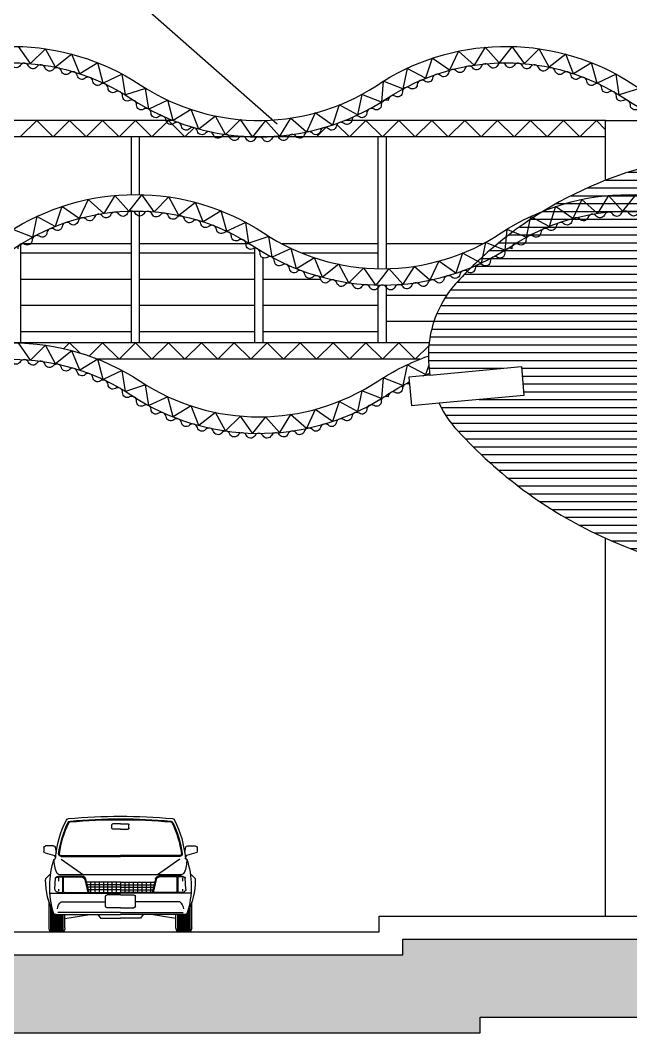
# Model space of a CAD drawing. Header units: millimetres. Extents: x 462 to 740, y -508 to -73.
# Drawn here: x 693.72 to 701.14, y -437.27 to -424.97 of the extents above; entities that cross this region are included whole.
import ezdxf

# ---------------------------------------------------------------- set-up
doc = ezdxf.new("R2010")
doc.units = ezdxf.units.MM
doc.header["$LTSCALE"] = 0.1
for name, color, linetype in [('azul-claro', 130, 'Continuous'), ('nivel', 1, 'Continuous'), ('ondas-claras', 130, 'Continuous'), ('ondas-escuras', 160, 'Continuous'), ('Parede alta', 5, 'Continuous'), ('VEICULO', 7, 'Continuous')]:
    doc.layers.add(name, color=color, linetype=linetype)

# ---------------------------------------------------------------- blocks, each defined once
blk = doc.blocks.new('carro_grande_elev_front')
at = {"layer": 'VEICULO'}
for p, q in [((-10, 121), (-10, 125)), ((0, 126), (-9, 126)), ((0, 120), (-9, 120)), ((0, 126), (9, 126)), ((0, 120), (9, 120)), ((10, 121), (10, 125)), ((-89.6, 98.4), (-89.6, 94)), ((-78.3, 100.4), (-87.6, 100.4)), ((-76.3, 98.8), (-75.1, 92.7)), ((76.3, 98.8), (75.1, 92.7)), ((78.3, 100.4), (87.6, 100.4)), ((89.6, 98.4), (89.6, 94)), ((-88.1, 92.1), (-77.1, 89)), ((-77.5, 85), (-76.9, 85)), ((-77.1, 89), (-75.9, 86.4)), ((-69.3, 89), (0, 89)), ((-69.3, 88), (0, 88)), ((-69.3, 85), (-43.4, 66.6)), ((69.3, 89), (0, 89)), ((69.3, 88), (0, 88)), ((69.3, 85), (43.4, 66.6)), ((77.1, 89), (75.9, 86.4)), ((77.5, 85), (76.9, 85)), ((88.1, 92.1), (77.1, 89)), ((-81.6, 68), (-87.3, 62.3)), ((-76.6, 49.8), (-75.8, 62.8)), ((-73.5, 64.5), (-75.3, 63.7)), ((-75, 63.5), (-72.5, 64)), ((-72.5, 64), (-68.5, 64)), ((-72.5, 63.1), (-72.5, 59.1)), ((-71.4, 65), (-44.9, 65)), ((-70.8, 66.6), (70.8, 66.6)), ((-67.5, 47), (-67.5, 63)), ((-66.5, 47), (-66.5, 63)), ((-65.5, 64), (-45.6, 64)), ((-41.8, 60.9), (-38.1, 46)), ((-41, 61.9), (-37.1, 46)), ((41, 61.9), (37.1, 46)), ((41.8, 60.9), (38.1, 46)), ((71.4, 65), (44.9, 65)), ((65.5, 64), (45.6, 64)), ((66.5, 47), (66.5, 63)), ((67.5, 47), (67.5, 63)), ((72.5, 64), (68.5, 64)), ((75, 63.5), (72.5, 64)), ((72.5, 63.1), (72.5, 59.1)), ((73.5, 64.5), (75.3, 63.7)), ((76.6, 49.8), (75.8, 62.8)), ((81.6, 68), (87.3, 62.3)), ((-72.5, 49.9), (-72.5, 47.4)), ((0, 58), (-40, 58)), ((0, 55), (-39.3, 55)), ((0, 52), (-38.6, 52)), ((0, 49), (-37.8, 49)), ((-35, 58), (-35, 46)), ((-30, 58), (-30, 46)), ((-25, 58), (-25, 46)), ((-20, 58), (-20, 46)), ((-15, 58), (-15, 46)), ((-10, 58), (-10, 46)), ((-5, 58), (-5, 46)), ((0, 58), (40, 58)), ((0, 58), (0, 46)), ((0, 55), (39.3, 55)), ((0, 52), (38.6, 52)), ((0, 49), (37.8, 49)), ((5, 58), (5, 46)), ((10, 58), (10, 46)), ((15, 58), (15, 46)), ((20, 58), (20, 46)), ((25, 58), (25, 46)), ((30, 58), (30, 46)), ((35, 58), (35, 46)), ((72.5, 49.9), (72.5, 47.4)), ((-82.5, 45), (0, 45)), ((-72.5, 46), (-74.7, 46.8)), ((-72.5, 46), (-68.5, 46)), ((-65.5, 46), (-38.1, 46)), ((-37.1, 46), (0, 46)), ((-17.5, 30), (-17.5, 41)), ((0, 43), (-15.5, 43)), ((37.1, 46), (0, 46)), ((82.5, 45), (0, 45)), ((0, 43), (15.5, 43)), ((17.5, 30), (17.5, 41)), ((65.5, 46), (38.1, 46)), ((72.5, 46), (68.5, 46)), ((72.5, 46), (74.7, 46.8)), ((-83.5, 4.5), (-83.5, 34.4)), ((-81.5, 0), (-81.5, 28.7)), ((-80, 0), (-80, 25.3)), ((-69.3, 35), (-17.5, 35)), ((0, 28), (-15.5, 28)), ((0, 28), (15.5, 28)), ((69.3, 35), (17.5, 35)), ((80, 0), (80, 25.3)), ((81.5, 0), (81.5, 28.7)), ((83.5, 4.5), (83.5, 34.4)), ((-78.6, 0), (-78.6, 22.1)), ((-77.1, 0), (-77.1, 20.4)), ((-75.7, 0), (-75.7, 20)), ((-75.7, 20), (0, 20)), ((-74.2, 0), (-74.2, 20)), ((0, 22.5), (-73.3, 22.5)), ((-72.8, 0), (-72.8, 20)), ((-71.3, 0), (-71.3, 20)), ((-69.9, 0), (-69.9, 20)), ((-68.4, 0), (-68.4, 20)), ((-67, 0), (-67, 20)), ((-65, 15.3), (-35.9, 20)), ((-65, 4.5), (-65, 20)), ((-26.4, 20), (-23.3, 16)), ((-23.3, 16), (0, 16)), ((0, 22.5), (73.3, 22.5)), ((75.7, 20), (0, 20)), ((23.3, 16), (0, 16)), ((26.4, 20), (23.3, 16)), ((65, 15.3), (35.9, 20)), ((65, 4.5), (65, 20)), ((67, 0), (67, 20)), ((68.4, 0), (68.4, 20)), ((69.9, 0), (69.9, 20)), ((71.3, 0), (71.3, 20)), ((72.8, 0), (72.8, 20)), ((74.2, 0), (74.2, 20)), ((75.7, 0), (75.7, 20)), ((77.1, 0), (77.1, 20.4)), ((78.6, 0), (78.6, 22.1)), ((-81.5, 0), (-67, 0)), ((81.5, 0), (67, 0))]:
    blk.add_line(p, q, dxfattribs=at)
for centre, radius, start, end in [((47, 75.1), 123.4, 153.3242, 174.9735), ((-60.6, 129.2), 3, 95.3028, 153.3242), ((0, -523.5), 658.5, 84.6972, 95.3028), ((0, -523.5), 655.5, 84.8443, 95.1557), ((0, -523.5), 654.5, 84.8443, 95.1557), ((60.6, 129.2), 3, 26.6758, 84.6972), ((-47, 75.1), 123.4, 5.0265, 26.6758), ((47, 75.1), 120.4, 154.1335, 172.2174), ((47, 75.1), 119.4, 154.1335, 172.2174), ((-58.6, 126.3), 3, 95.1557, 154.1335), ((-58.6, 126.3), 2, 95.1557, 154.1335), ((-9, 125), 1, 90, 180), ((-9, 121), 1, 180, 270), ((9, 125), 1, 0, 90), ((9, 121), 1, 270, 0), ((58.6, 126.3), 2, 25.8665, 84.8443), ((58.6, 126.3), 3, 25.8665, 84.8443), ((-47, 75.1), 119.4, 7.7826, 25.8665), ((-47, 75.1), 120.4, 7.7826, 25.8665), ((-87.6, 98.4), 2, 90, 180), ((-78.3, 98.4), 2, 11.2915, 90), ((78.3, 98.4), 2, 90, 168.7085), ((87.6, 98.4), 2, 0, 90), ((-87.6, 94), 2, 180, 254.6167), ((20, 52.5), 102.8, 161.5651, 197.1976), ((-39, 84), 38.6, 178.5317, 202.8811), ((-76.9, 86), 1, 270, 354.9735), ((-69.3, 91), 3, 172.2174, 270), ((-69.3, 91), 2, 172.2174, 270), ((69.3, 91), 3, 270, 7.7826), ((69.3, 91), 2, 270, 7.7826), ((39, 84), 38.6, 337.1189, 1.4683), ((76.9, 86), 1, 185.0265, 270), ((-20, 52.5), 102.8, 342.8024, 18.4349), ((87.6, 94), 2, 285.3833, 0), ((20, 52.5), 107.8, 174.7999, 175.7267), ((-0.2, 60.5), 87.3, 179.9938, 206.4303), ((-74.9, 62.6), 1, 100.1378, 176.5135), ((-74.8, 62.8), 1, 115.6872, 176.5135), ((-70.8, 70.6), 4, 202.8811, 270), ((-71.4, 60), 5, 90, 115.6872), ((-68.5, 63), 1, 0, 90), ((-65.5, 63), 1, 90, 180), ((-45.6, 60), 4, 13.611, 90), ((-44.9, 61), 4, 13.611, 90), ((44.9, 61), 4, 90, 166.389), ((45.6, 60), 4, 90, 166.389), ((65.5, 63), 1, 0, 90), ((68.5, 63), 1, 90, 180), ((70.8, 70.6), 4, 270, 337.1189), ((71.4, 60), 5, 64.3128, 90), ((74.9, 62.6), 1, 3.4865, 79.8622), ((74.8, 62.8), 1, 3.4865, 64.3128), ((0.2, 60.5), 87.3, 333.5697, 0.0062), ((-20, 52.5), 107.8, 4.2733, 5.2001), ((-73.6, 49.6), 3, 176.5135, 250.1361), ((73.6, 49.6), 3, 289.8639, 3.4865), ((-68.5, 47), 1, 270, 0), ((-65.5, 47), 1, 180, 270), ((-15.5, 41), 2, 90, 180), ((15.5, 41), 2, 0, 90), ((65.5, 47), 1, 270, 0), ((68.5, 47), 1, 180, 270), ((-62.3, 25.9), 11.5, 127.7412, 175.0677), ((-15.5, 30), 2, 180, 270), ((15.5, 30), 2, 270, 0), ((62.3, 25.9), 11.5, 4.9323, 52.2588), ((-75.7, 23), 3, 206.4303, 270), ((-75.3, 23), 3, 197.1976, 270), ((75.3, 23), 3, 270, 342.8024), ((75.7, 23), 3, 270, 333.5697), ((-77.4, 4.5), 6.06, 180, 227.925), ((-71, 4.5), 6.06, 312.075, 0), ((71, 4.5), 6.06, 180, 227.925), ((77.4, 4.5), 6.06, 312.075, 0)]:
    blk.add_arc(centre, radius, start, end, dxfattribs=at)

msp = doc.modelspace()

# ---------------------------------------------------------------- hatches: boundary and pattern name
h = msp.add_hatch()
h.set_pattern_fill('LINE', color=256, scale=0.1, style=0)
h.set_pattern_definition([(180, (1319.52307, 93.53916), (0, 0.3175), [])])
h.paths.add_polyline_path([(696.903, -427.687), (698.072, -427.687), (698.072, -427.986, -0.116451)])
h.paths.add_polyline_path([(696.672, -427.855, 0.237937), (696.723, -427.85, -0.268983), (696.781, -427.848), (696.781, -427.848, -0.268989), (696.811, -427.898, 0.610099), (696.902, -427.943, -0.268989), (696.959, -427.937), (696.959, -427.937, -0.268983), (696.993, -427.984, 0.6101), (697.087, -428.022, -0.268983), (697.144, -428.012), (697.144, -428.012, -0.268989), (697.181, -428.057, 0.610099), (697.277, -428.089, -0.26899), (697.334, -428.075), (697.334, -428.075, -0.268984), (697.374, -428.117, 0.6101), (697.472, -428.142, -0.579938), (697.57, -428.163, 0.610099), (697.67, -428.181, -0.579938), (697.769, -428.195, 0.6101), (697.87, -428.205, -0.579938), (697.97, -428.212, 0.610099), (698.071, -428.216, -0.001454), (698.072, -428.216), (698.072, -428.887), (696.672, -428.887)])
h.paths.add_polyline_path([(695.172, -427.687), (696.465, -427.687, -0.020521), (696.465, -427.692, 0.5853), (696.55, -427.745, -0.098516), (696.572, -427.739), (696.572, -428.887), (695.172, -428.887)])
h.paths.add_polyline_path([(693.727, -427.689, -0.024038), (693.732, -427.687), (693.768, -427.687, -0.049924), (693.778, -427.692, 0.312343), (693.844, -427.687), (695.072, -427.687), (695.072, -428.887), (693.727, -428.887)])
h.paths.add_polyline_path([(692.172, -428.216, -0.001448), (692.172, -428.216, 0.6101), (692.273, -428.212, -0.579938), (692.373, -428.205, 0.610099), (692.474, -428.195, -0.579938), (692.573, -428.181, 0.6101), (692.673, -428.163, -0.579938), (692.771, -428.142, 0.610099), (692.869, -428.117, -0.579938), (692.966, -428.089, 0.6101), (693.062, -428.057, -0.579938), (693.156, -428.022, 0.610099), (693.25, -427.984, -0.579938), (693.341, -427.943, 0.6101), (693.432, -427.898, -0.579938), (693.52, -427.85, 0.610099), (693.608, -427.799, -0.222137), (693.627, -427.754), (693.627, -428.887), (692.172, -428.887)])
h.paths.add_polyline_path([(692.172, -427.687), (693.34, -427.687, -0.116451), (692.172, -427.986)])
h = msp.add_hatch()
h.set_pattern_fill('LINE', color=256, scale=0.1, style=0)
h.paths.add_polyline_path([(698.986, -428.198, -0.012536), (699.154, -428.02, 0.561642), (699.062, -428.057, -0.6101), (698.966, -428.089, 0.579938), (698.869, -428.117, -0.610099), (698.771, -428.142, 0.579938), (698.673, -428.163, -0.6101), (698.573, -428.181, 0.579938), (698.474, -428.195, -0.610099), (698.373, -428.205, 0.579938), (698.273, -428.212, -0.6101), (698.172, -428.216, 0.001448), (698.172, -428.216), (698.172, -428.887), (698.69, -428.887, -0.047119), (698.744, -428.642, -0.095477)])
h.paths.add_polyline_path([(699.34, -427.687), (698.172, -427.687), (698.172, -427.986, 0.116451)])
h.paths.add_polyline_path([(707.072, -427.687), (705.844, -427.687, -0.312343), (705.778, -427.692, 0.049924), (705.768, -427.687), (705.732, -427.687, 0.061641), (705.719, -427.693, -0.038368), (706.256, -428.211, 0.386511), (706.613, -428.25, -0.031836), (707.072, -427.997)])
at = {"layer": 'nivel'}
h = msp.add_hatch(dxfattribs=at)
h.set_pattern_fill('LINE', color=256, scale=0.03, style=0)
edge = h.paths.add_edge_path()
edge.add_line((699.841, -429.528), (698.81, -429.622))
edge.add_arc((700.016, -429.049), 1.335, 205.4272, 225.6909)
edge.add_arc((703.112, -426.24), 5.514, 223.0522, 245.5952)
edge.add_arc((703.112, -426.24), 5.514, 245.5952, 288.1917)
edge.add_arc((703.112, -426.24), 5.514, 288.1917, 310.8162)
edge.add_arc((706.891, -430.615), 0.267, 45.9355, 130.8162, ccw=False)
edge.add_arc((708.784, -428.228), 2.781, 232.1421, 260.3077)
edge.add_arc((710.729, -428.953), 3.145, 157.0285, 219.8663, ccw=False)
edge.add_arc((708.826, -431.72), 4.116, 103.945, 113.6976)
edge.add_arc((708.826, -431.72), 4.116, 113.6976, 122.5207)
edge.add_arc((706.455, -428.034), 0.267, 221.6089, 306.1371, ccw=False)
edge.add_arc((702.615, -431.445), 4.869, 41.6089, 50.464)
edge.add_arc((702.615, -431.445), 4.869, 50.464, 62.8914)
edge.add_arc((702.615, -431.445), 4.869, 62.8914, 111.4586)
edge.add_arc((702.615, -431.445), 4.869, 111.4586, 130.9514)
edge.add_arc((702.615, -431.445), 4.869, 130.9514, 138.1853)
edge.add_arc((700.016, -429.049), 1.335, 140.4334, 162.249)
edge.add_arc((700.016, -429.049), 1.335, 162.249, 189.9347)
edge.add_line((698.7, -429.279), (699.811, -429.176))
edge.add_line((699.811, -429.176), (699.841, -429.528))
at = {"layer": 'Parede alta'}
msp.add_hatch(color=256, dxfattribs=at).paths.add_polyline_path([(735.579, -436.322), (728.995, -436.322), (728.995, -436.133), (714.019, -436.133), (714.019, -436.322), (712.317, -436.322), (706.561, -436.322), (706.561, -436.133), (698.366, -436.133), (698.366, -436.322), (685.699, -436.322), (685.699, -436.133), (660.861, -436.133), (640.666, -436.133), (640.666, -436.322), (628.399, -436.322), (628.399, -436.133), (620.466, -436.133), (620.466, -436.322), (611.75, -436.322), (611.75, -437.266), (621.41, -437.266), (621.41, -437.077), (627.455, -437.077), (627.455, -437.266), (641.61, -437.266), (641.61, -437.077), (660.861, -437.077), (684.755, -437.077), (684.755, -437.266), (699.31, -437.266), (699.31, -437.077), (705.617, -437.077), (705.617, -437.266), (712.317, -437.266), (714.963, -437.266), (714.963, -437.077), (728.051, -437.077), (728.051, -437.266), (735.579, -437.266)])

# ---------------------------------------------------------------- linework, layer by layer
for p, q in [((695.577, -426.187), (692.122, -426.187)), ((693.922, -426.187), (693.722, -426.387)), ((693.922, -426.187), (694.122, -426.387)), ((694.322, -426.187), (694.122, -426.387)), ((694.322, -426.187), (694.522, -426.387)), ((694.722, -426.187), (694.522, -426.387)), ((694.722, -426.187), (694.922, -426.387)), ((695.122, -426.187), (694.922, -426.387)), ((695.122, -426.187), (695.322, -426.387)), ((695.522, -426.187), (695.322, -426.387)), ((695.522, -426.187), (695.722, -426.387)), ((698.122, -426.187), (697.666, -426.187)), ((697.922, -426.187), (697.722, -426.387)), ((697.922, -426.187), (698.122, -426.387)), ((700.834, -426.187), (698.122, -426.187)), ((698.322, -426.187), (698.122, -426.387)), ((698.322, -426.187), (698.522, -426.387)), ((698.722, -426.187), (698.522, -426.387)), ((698.722, -426.187), (698.922, -426.387)), ((699.122, -426.187), (698.922, -426.387)), ((699.122, -426.187), (699.322, -426.387)), ((699.522, -426.187), (699.322, -426.387)), ((699.522, -426.187), (699.722, -426.387)), ((699.922, -426.187), (699.722, -426.387)), ((699.922, -426.187), (700.122, -426.387)), ((700.322, -426.187), (700.122, -426.387)), ((700.322, -426.187), (700.522, -426.387)), ((700.722, -426.187), (700.522, -426.387)), ((700.722, -426.187), (700.834, -426.299)), ((695.834, -426.275), (695.722, -426.387)), ((697.444, -426.265), (697.322, -426.387)), ((697.561, -426.226), (697.722, -426.387)), ((698.122, -426.387), (692.122, -426.387)), ((695.072, -427.087), (695.072, -426.387)), ((695.172, -427.087), (695.172, -426.387)), ((698.072, -427.986), (698.072, -426.387)), ((700.834, -426.387), (698.122, -426.387)), ((698.172, -427.986), (698.172, -426.387)), ((695.072, -428.887), (695.072, -427.287)), ((695.172, -428.887), (695.172, -427.287)), ((693.727, -428.887), (693.727, -427.689)), ((695.072, -427.687), (693.729, -427.687)), ((696.514, -427.687), (695.172, -427.687)), ((696.572, -428.887), (696.572, -427.739)), ((698.072, -427.687), (696.903, -427.687)), ((699.34, -427.687), (698.172, -427.687)), ((696.672, -428.887), (696.672, -427.855)), ((698.072, -428.887), (698.072, -428.186)), ((698.172, -428.887), (698.172, -428.186)), ((698.122, -428.887), (692.122, -428.887)), ((694.322, -428.887), (694.251, -428.958)), ((694.322, -428.887), (694.444, -429.009)), ((694.722, -428.887), (694.561, -429.048)), ((694.722, -428.887), (694.922, -429.087)), ((695.122, -428.887), (694.922, -429.087)), ((695.122, -428.887), (695.322, -429.087)), ((695.522, -428.887), (695.322, -429.087)), ((695.522, -428.887), (695.722, -429.087)), ((695.922, -428.887), (695.722, -429.087)), ((695.922, -428.887), (696.122, -429.087)), ((696.322, -428.887), (696.122, -429.087)), ((696.322, -428.887), (696.522, -429.087)), ((696.722, -428.887), (696.522, -429.087)), ((696.722, -428.887), (696.922, -429.087)), ((697.122, -428.887), (696.922, -429.087)), ((697.122, -428.887), (697.322, -429.087)), ((697.522, -428.887), (697.322, -429.087)), ((697.522, -428.887), (697.722, -429.087)), ((697.922, -428.887), (697.722, -429.087)), ((697.922, -428.887), (698.122, -429.087)), ((698.69, -428.887), (698.122, -428.887)), ((698.322, -428.887), (698.122, -429.087)), ((698.322, -428.887), (698.522, -429.087)), ((698.686, -428.922), (698.522, -429.087)), ((698.122, -429.087), (694.666, -429.087)), ((698.577, -429.087), (698.122, -429.087))]:
    msp.add_line(p, q)
at = {"layer": 'azul-claro'}
for points in [[(692.122, -425.716, -0.293057), (695.177, -425.753, 0.307403), (698.132, -425.711, 0.292457)], [(698.122, -425.716, -0.293057), (701.177, -425.753, 0.306916), (704.122, -425.716, 0.292457)], [(692.122, -425.956, 0.005791), (692.177, -425.92, -0.3), (695.066, -425.92, 0.3), (698.177, -425.92)], [(698.122, -425.959, 0.191661), (698.108, -425.999, -0.603753), (698.021, -426.05, 0.586073), (697.932, -426.098, -0.603737), (697.842, -426.143, 0.586073), (697.75, -426.185, -0.603753), (697.656, -426.223, 0.586073), (697.562, -426.258, -0.603737), (697.466, -426.289, 0.586073), (697.369, -426.317, -0.603753), (697.271, -426.342, 0.586073), (697.173, -426.363, -0.603737), (697.073, -426.381, 0.586073), (696.974, -426.395, -0.603753), (696.873, -426.406, 0.586073), (696.773, -426.413, -0.603737), (696.672, -426.416, 0.586073), (696.571, -426.416, -0.603753), (696.47, -426.413, 0.586073), (696.37, -426.406, -0.603737), (696.269, -426.395, 0.586073), (696.17, -426.381, -0.603753), (696.07, -426.363, 0.586073), (695.972, -426.342, -0.603737), (695.874, -426.317, 0.586073), (695.777, -426.289, -0.603753), (695.681, -426.258, 0.586073), (695.587, -426.223, -0.603737), (695.493, -426.185, 0.586073), (695.401, -426.143, -0.603753), (695.311, -426.098, 0.586073), (695.222, -426.05, -0.603737), (695.135, -425.999, 0.586073), (695.05, -425.945, -0.5853), (694.965, -425.892, 0.604731), (694.877, -425.841, -0.5853), (694.788, -425.794, 0.604731), (694.697, -425.75, -0.5853), (694.605, -425.71, 0.604731), (694.511, -425.674, -0.5853), (694.415, -425.641, 0.604731), (694.319, -425.612, -0.5853), (694.221, -425.587, 0.604731), (694.123, -425.566, -0.5853), (694.023, -425.548, 0.604731), (693.923, -425.535, -0.5853), (693.823, -425.525, 0.604731), (693.722, -425.519, -0.5853), (693.622, -425.517, 0.604731)], [(701.222, -426.05, -0.603737), (701.135, -425.999, 0.586073), (701.05, -425.945, -0.5853), (700.965, -425.892, 0.604731), (700.877, -425.841, -0.5853), (700.788, -425.794, 0.604731), (700.697, -425.75, -0.5853), (700.605, -425.71, 0.604731), (700.511, -425.674, -0.5853), (700.415, -425.641, 0.604731), (700.319, -425.612, -0.5853), (700.221, -425.587, 0.604731), (700.123, -425.566, -0.5853), (700.023, -425.548, 0.604731), (699.923, -425.535, -0.5853), (699.823, -425.525, 0.604731), (699.722, -425.519, -0.5853), (699.622, -425.517, 0.604731), (699.521, -425.519, -0.5853), (699.42, -425.525, 0.604731), (699.32, -425.535, -0.5853), (699.22, -425.548, 0.604731), (699.12, -425.566, -0.5853), (699.022, -425.587, 0.604731), (698.924, -425.612, -0.5853), (698.828, -425.641, 0.604731), (698.732, -425.674, -0.5853), (698.638, -425.71, 0.604731), (698.546, -425.75, -0.5853), (698.455, -425.794, 0.604731), (698.366, -425.841, -0.5853), (698.278, -425.892, 0.604731), (698.193, -425.945, 0.354582), (698.122, -425.959, 0.354582)], [(698.122, -425.956, 0.005791), (698.177, -425.92, -0.3), (701.066, -425.92, 0.3), (704.177, -425.92)]]:
    msp.add_lwpolyline(points, format="xyb", dxfattribs=at)
for points in [[(698.111, -425.963), (697.873, -425.87), (697.821, -426.12), (697.596, -425.999), (697.516, -426.242), (697.306, -426.096), (697.198, -426.328), (697.006, -426.159), (696.872, -426.376), (696.702, -426.186), (696.543, -426.386), (696.396, -426.177), (696.215, -426.358), (696.093, -426.133), (695.893, -426.291), (695.798, -426.054), (695.58, -426.188), (695.513, -425.942), (695.282, -426.049), (695.244, -425.797), (694.999, -425.877), (694.961, -425.625), (694.73, -425.732), (694.663, -425.486), (694.445, -425.62), (694.35, -425.383), (694.15, -425.541), (694.028, -425.316), (693.847, -425.497), (693.7, -425.288)], [(701.244, -425.797), (700.999, -425.877), (700.961, -425.625), (700.73, -425.732), (700.663, -425.486), (700.445, -425.62), (700.35, -425.383), (700.15, -425.541), (700.028, -425.316), (699.847, -425.497), (699.7, -425.288), (699.541, -425.488), (699.371, -425.298), (699.237, -425.515), (699.045, -425.346), (698.937, -425.578), (698.727, -425.432), (698.647, -425.674), (698.422, -425.554), (698.37, -425.804), (698.132, -425.711), (698.111, -425.963)]]:
    msp.add_lwpolyline(points, dxfattribs=at)
at = {"layer": 'nivel'}
for p, q in [((700.834, -426.913), (700.834, -426.187)), ((700.834, -426.187), (701.577, -426.187)), ((700.834, -435.85), (700.834, -431.261))]:
    msp.add_line(p, q, dxfattribs=at)
at = {"layer": 'ondas-claras'}
for points in [[(692.066, -429.353, -0.3), (695.177, -429.353, 0.3), (698.066, -429.353)], [(692.122, -429.556, 0.005791), (692.177, -429.52, -0.3), (695.066, -429.52, 0.293699), (698.122, -429.556)], [(698.122, -429.559, 0.191661), (698.108, -429.599, -0.603753), (698.021, -429.65, 0.586073), (697.932, -429.698, -0.603737), (697.842, -429.743, 0.586073), (697.75, -429.785, -0.603753), (697.656, -429.823, 0.586073), (697.562, -429.858, -0.603737), (697.466, -429.889, 0.586073), (697.369, -429.917, -0.603753), (697.271, -429.942, 0.586073), (697.173, -429.963, -0.603737), (697.073, -429.981, 0.586073), (696.974, -429.995, -0.603753), (696.873, -430.006, 0.586073), (696.773, -430.013, -0.603737), (696.672, -430.016, 0.586073), (696.571, -430.016, -0.603753), (696.47, -430.013, 0.586073), (696.37, -430.006, -0.603737), (696.269, -429.995, 0.586073), (696.17, -429.981, -0.603753), (696.07, -429.963, 0.586073), (695.972, -429.942, -0.603737), (695.874, -429.917, 0.586073), (695.777, -429.889, -0.603753), (695.681, -429.858, 0.586073), (695.587, -429.823, -0.603737), (695.493, -429.785, 0.586073), (695.401, -429.743, -0.603753), (695.311, -429.698, 0.586073), (695.222, -429.65, -0.603737), (695.135, -429.599, 0.586073), (695.05, -429.545, -0.5853), (694.965, -429.492, 0.604731), (694.877, -429.441, -0.5853), (694.788, -429.394, 0.604731), (694.697, -429.35, -0.5853), (694.605, -429.31, 0.604731), (694.511, -429.274, -0.5853), (694.415, -429.241, 0.604731), (694.319, -429.212, -0.5853), (694.221, -429.187, 0.604731), (694.123, -429.166, -0.5853), (694.023, -429.148, 0.604731), (693.923, -429.135, -0.5853), (693.823, -429.125, 0.604731), (693.722, -429.119, -0.5853), (693.622, -429.117, 0.604731)], [(698.066, -429.353, -0.060891), (698.68, -429.048, -0.060891)], [(698.617, -429.287, -0.008155), (698.696, -429.255)], [(698.122, -429.556, 0.005791), (698.177, -429.52, -0.029988), (698.449, -429.363, -0.029988)], [(698.452, -429.392, 0.582058), (698.366, -429.441, -0.5853), (698.278, -429.492, 0.604731), (698.193, -429.545, 0.354582), (698.122, -429.559)]]:
    msp.add_lwpolyline(points, format="xyb", dxfattribs=at)
for points in [[(698.111, -429.563), (697.873, -429.47), (697.821, -429.72), (697.596, -429.599), (697.516, -429.842), (697.306, -429.696), (697.198, -429.928), (697.006, -429.759), (696.872, -429.976), (696.702, -429.786), (696.543, -429.986), (696.396, -429.777), (696.215, -429.958), (696.093, -429.733), (695.893, -429.891), (695.798, -429.654), (695.58, -429.788), (695.513, -429.542), (695.282, -429.649), (695.244, -429.397), (694.999, -429.477), (694.961, -429.225), (694.73, -429.332), (694.663, -429.086), (694.445, -429.22), (694.35, -428.983), (694.15, -429.141), (694.028, -428.916), (693.847, -429.097), (693.7, -428.888)], [(698.685, -429.16), (698.647, -429.274), (698.422, -429.154), (698.37, -429.404), (698.132, -429.311), (698.111, -429.563)]]:
    msp.add_lwpolyline(points, dxfattribs=at)
at = {"layer": 'ondas-escuras'}
for points in [[(692.122, -427.987, 0.146769), (693.566, -427.553, -0.3), (696.677, -427.553, 0.146769), (698.122, -427.987)], [(698.122, -427.987, 0.146769), (699.566, -427.553, -0.3), (702.677, -427.553, 0.146769), (704.122, -427.987)], [(692.122, -428.187, 0.146769), (693.677, -427.72, -0.3), (696.566, -427.72, 0.146769), (698.122, -428.187)], [(698.122, -428.187, 0.271445), (698.071, -428.216, -0.603753), (697.97, -428.213, 0.586073), (697.87, -428.206, -0.603737), (697.769, -428.195, 0.586073), (697.67, -428.181, -0.603753), (697.57, -428.163, 0.586073), (697.472, -428.142, -0.603737), (697.374, -428.117, 0.586073), (697.277, -428.089, -0.603753), (697.181, -428.058, 0.586073), (697.087, -428.023, -0.603737), (696.993, -427.985, 0.586073), (696.901, -427.943, -0.603753), (696.811, -427.898, 0.586073), (696.722, -427.85, -0.603737), (696.635, -427.799, 0.586073), (696.55, -427.745, -0.5853), (696.465, -427.692, 0.604731), (696.377, -427.641, -0.5853), (696.288, -427.594, 0.604731), (696.197, -427.55, -0.5853), (696.105, -427.51, 0.604731), (696.011, -427.474, -0.5853), (695.915, -427.441, 0.604731), (695.819, -427.412, -0.5853), (695.721, -427.387, 0.604731), (695.623, -427.366, -0.5853), (695.523, -427.348, 0.604731), (695.423, -427.335, -0.5853), (695.323, -427.325, 0.604731), (695.222, -427.319, -0.5853), (695.122, -427.317, 0.604731), (695.021, -427.319, -0.5853), (694.92, -427.325, 0.604731), (694.82, -427.335, -0.5853), (694.72, -427.348, 0.604731), (694.62, -427.366, -0.5853), (694.522, -427.387, 0.604731), (694.424, -427.412, -0.5853), (694.328, -427.441, 0.604731), (694.232, -427.474, -0.5853), (694.138, -427.51, 0.604731), (694.046, -427.55, -0.5853), (693.955, -427.594, 0.604731), (693.866, -427.641, -0.5853), (693.778, -427.692, 0.604731), (693.693, -427.745, 0.586073)], [(701.222, -427.319, -0.5853), (701.122, -427.317, 0.604731), (701.021, -427.319, -0.5853), (700.92, -427.325, 0.604731), (700.82, -427.335, -0.5853), (700.72, -427.348, 0.604731), (700.62, -427.366, -0.5853), (700.522, -427.387, 0.604731), (700.424, -427.412, -0.5853), (700.328, -427.441, 0.604731), (700.232, -427.474, -0.5853), (700.138, -427.51, 0.604731), (700.046, -427.55, -0.5853), (699.955, -427.594, 0.604731), (699.866, -427.641, -0.5853), (699.778, -427.692, 0.604731), (699.693, -427.745, 0.586073), (699.608, -427.799, -0.603753), (699.521, -427.85, 0.586073), (699.432, -427.898, -0.603737), (699.342, -427.943, 0.586073), (699.25, -427.985, -0.603753), (699.156, -428.023, 0.586073), (699.062, -428.058, -0.603737), (698.966, -428.089, 0.586073), (698.869, -428.117, -0.603753), (698.771, -428.142, 0.586073), (698.673, -428.163, -0.603737), (698.573, -428.181, 0.586073), (698.474, -428.195, -0.603753), (698.373, -428.206, 0.586073), (698.273, -428.213, -0.603737), (698.172, -428.216, 0.271445), (698.122, -428.187, 0.271445)], [(698.122, -428.187, 0.146769), (699.677, -427.72, -0.3), (702.566, -427.72, 0.146769), (704.122, -428.187)]]:
    msp.add_lwpolyline(points, format="xyb", dxfattribs=at)
for points in [[(698.122, -428.087), (698.043, -428.186), (697.896, -427.977), (697.715, -428.158), (697.593, -427.933), (697.393, -428.091), (697.298, -427.854), (697.08, -427.988), (697.013, -427.742), (696.782, -427.849), (696.744, -427.597), (696.499, -427.677), (696.461, -427.425), (696.23, -427.532), (696.163, -427.286), (695.945, -427.42), (695.85, -427.183), (695.65, -427.341), (695.528, -427.116), (695.347, -427.297), (695.2, -427.088), (695.041, -427.288), (694.871, -427.098), (694.737, -427.315), (694.545, -427.146), (694.437, -427.378), (694.227, -427.232), (694.147, -427.474), (693.922, -427.354), (693.87, -427.604), (693.632, -427.511)], [(701.2, -427.088), (701.041, -427.288), (700.871, -427.098), (700.737, -427.315), (700.545, -427.146), (700.437, -427.378), (700.227, -427.232), (700.147, -427.474), (699.922, -427.354), (699.87, -427.604), (699.632, -427.511), (699.611, -427.763), (699.373, -427.67), (699.321, -427.92), (699.096, -427.799), (699.016, -428.042), (698.806, -427.896), (698.698, -428.128), (698.506, -427.959), (698.372, -428.176), (698.202, -427.986), (698.122, -428.087)]]:
    msp.add_lwpolyline(points, dxfattribs=at)
at = {"layer": 'Parede alta'}
for p, q in [((686.242, -416.893), (696.844, -426.228)), ((698.7, -429.279), (698.444, -429.303)), ((698.444, -429.303), (698.474, -429.652)), ((698.81, -429.622), (698.474, -429.652))]:
    msp.add_line(p, q, dxfattribs=at)
msp.add_lwpolyline([(699.841, -429.528), (698.81, -429.622, 0.088648), (699.083, -430.004, 0.098681), (700.834, -431.261, 0.188032), (704.834, -431.478, 0.09904), (706.717, -430.413, -0.388279), (707.077, -430.423, 0.123518), (708.316, -430.969, -0.281265), (707.834, -427.726, 0.042579), (707.172, -427.951, 0.038517), (706.613, -428.25, -0.386511), (706.256, -428.211, 0.038657), (705.715, -427.689, 0.054278), (704.834, -427.11, 0.215144), (700.834, -426.913, 0.085259), (699.424, -427.767, 0.031574), (698.986, -428.198, 0.095477), (698.744, -428.642, 0.121393), (698.7, -429.279), (699.811, -429.176)], format="xyb", close=True, dxfattribs=at)
for points in [[(611.75, -436.039), (620.183, -436.039), (620.183, -435.85), (628.683, -435.85), (628.683, -436.039), (640.383, -436.039), (640.383, -435.85), (660.861, -435.85), (685.983, -435.85), (685.983, -436.039), (698.083, -436.039), (698.083, -435.85), (706.844, -435.85), (706.844, -436.039), (712.317, -436.039), (713.736, -436.039), (713.736, -435.85), (729.278, -435.85), (729.278, -436.039), (735.579, -436.039)], [(728.995, -436.133), (714.019, -436.133), (714.019, -436.322), (712.317, -436.322), (706.561, -436.322), (706.561, -436.133), (698.366, -436.133), (698.366, -436.322), (685.699, -436.322), (685.699, -436.133), (660.861, -436.133)], [(660.861, -437.077), (684.755, -437.077), (684.755, -437.266), (699.31, -437.266), (699.31, -437.077), (705.617, -437.077), (705.617, -437.266), (712.317, -437.266), (714.963, -437.266), (714.963, -437.077), (728.051, -437.077)]]:
    msp.add_lwpolyline(points, dxfattribs=at)

# ---------------------------------------------------------------- block references
at = {"xscale": -0.01038576000000934, "yscale": 0.01038575999998698, "zscale": 0.01038576}
msp.add_blockref('carro_grande_elev_front', (694.939, -436.039), dxfattribs=at)

doc.saveas('drawing.dxf')
